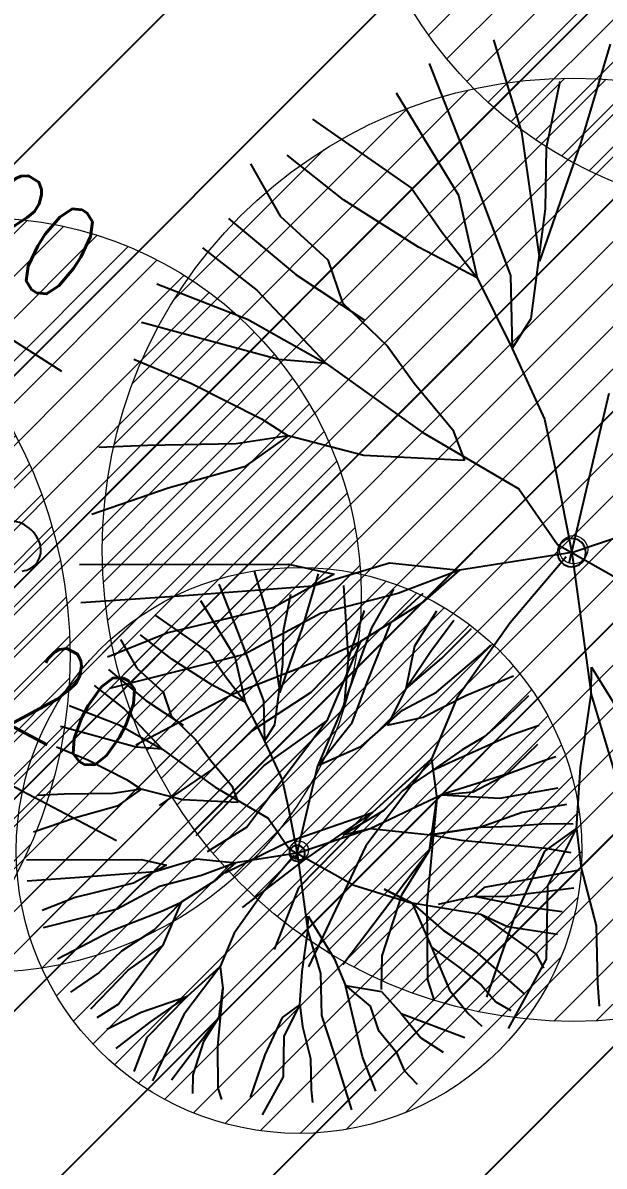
# Model space of a CAD drawing. Extents: x 352140 to 354978, y 6304672 to 6307963.
# Drawn here: x 352278.77 to 352284.93, y 6305981.36 to 6305993.48 of the extents above; entities that cross this region are included whole.
import ezdxf

# ---------------------------------------------------------------- set-up
doc = ezdxf.new("R2010")
doc.units = 0
for name, pattern in [('CENTER', [50.800000000000004, 31.75, -6.35, 6.35, -6.35]), ('CONTINUOS', [0]), ('DASHDOT', [1, 0.5, -0.25, 0, -0.25]), ('DASHDOTX2', [2, 1, -0.5, 0, -0.5]), ('DASHED', [19.049999999999997, 12.7, -6.35])]:
    doc.linetypes.add(name, pattern=pattern)
doc.layers.get('0').update_dxf_attribs({"linetype": 'CONTINUOUS'})
for name, color, linetype in [('00-S2_ALL AREA APORTANTES', 150, 'CONTINUOUS'), ('02_Geo ext_Acotamiento', 7, 'CONTINUOUS'), ('02_Geo ext_Eje', 4, 'CONTINUOUS'), ('03_Pav ext_HCV', 34, 'CONTINUOUS'), ('03_Pav ext_Vereda HC', 42, 'CONTINUOUS'), ('03_Pav proy_Solera Tipo A', 1, 'CONTINUOUS'), ('03_S2_Pav ext_Borde vereda', 7, 'CONTINUOUS'), ('Paisajismo', 253, 'CONTINUOUS')]:
    doc.layers.add(name, color=color, linetype=linetype)
doc.layers.add('0_ASD_LINEA OFICIAL', color=253, linetype='DASHDOT', lineweight=20)
doc.layers.add('EJE PROYECTADO', color=7, linetype='DASHDOTX2', lineweight=15)
doc.layers.add('0_ASD_TOPOGRAFIA_ELEMENTOS', color=7, linetype='CONTINUOS', lineweight=5, true_color=0xbdbdbd)
doc.styles.add('ROMANS', font='romans.shx', dxfattribs={"width": 0.75})
doc.dimstyles.new('Principal', dxfattribs={"dimscale": 0, "dimtxt": 2, "dimasz": 2, "dimexe": 1, "dimexo": 1, "dimtad": 1, "dimrnd": 0.05, "dimzin": 1, "dimtxsty": 'ROMANS', "dimcen": 2.5, "dimclrt": 2, "dimaunit": 2, "dimadec": 0, "dimazin": 0, "dimtfac": 1, "dimtmove": 0, "dimatfit": 3, "dimfxl": 1, "dimfxlon": 1, "dimarcsym": 0})
pattern_1 = [(45, (345972.55058208, 6304242.608657688), (-0.2245064030267289, 0.2245064030267289), [])]
pattern_2 = [(0, (0, 0), (0.15875, 0.3175), [0, -0.3175])]

# ---------------------------------------------------------------- blocks, each defined once
blk = doc.blocks.new('*U962')
at = {"layer": 'EJE PROYECTADO', "color": 7, "linetype": 'DASHDOT', "lineweight": 15, "ltscale": 4}
blk.add_arc((352321.2271941525, 6305962.990770246), 65.69859444817429, 114.770317781899, 185.4028671285178, dxfattribs=at)
blk = doc.blocks.new('*D1191')
at = {"layer": '02_Geo ext_Acotamiento', "color": 0, "linetype": 'ByBlock', "lineweight": -2, "transparency": 16777216}
blk.add_line((352269.4317550031, 6305991.986632305), (352264.77282864, 6305994.594769013), dxfattribs=at)
at = {"layer": '02_Geo ext_Acotamiento', "color": 0, "linetype": 'ByBlock', "transparency": 16777216}
blk.add_solid([(352264.8542420492, 6305994.740198153), (352264.6914152307, 6305994.449339874), (352263.900253803, 6305995.083249466)], dxfattribs=at)
at = {"layer": '02_Geo ext_Acotamiento', "color": 2, "linetype": 'ByBlock', "transparency": 16777216, "insert": (352267.9819915569, 6305993.838529853), "char_height": 1, "attachment_point": 5, "rotation": 330.75924495696665, "style": 'ROMANS'}
blk.add_mtext('R65,70', dxfattribs=at)
blk = doc.blocks.new('*D1272')
at = {"layer": '02_Geo ext_Acotamiento', "color": 0, "lineweight": -2, "transparency": 16777216}
blk.add_line((352279.7578668413, 6305984.813202166), (352275.0328547815, 6305987.299611822), dxfattribs=at)
at = {"layer": '02_Geo ext_Acotamiento', "color": 0, "transparency": 16777216}
blk.add_solid([(352275.1104684612, 6305987.447103838), (352274.9552411018, 6305987.152119806), (352274.1479026899, 6305987.765293897)], dxfattribs=at)
at = {"layer": '02_Geo ext_Acotamiento', "color": 2, "transparency": 16777216, "insert": (352278.2605542177, 6305986.626870681), "char_height": 1, "attachment_point": 5, "rotation": 332.2456262333117, "style": 'ROMANS'}
blk.add_mtext('R53,20', dxfattribs=at)
blk = doc.blocks.new('A$C27410629')
at = {"true_color": 0x136734, "transparency": 33554559}
h = blk.add_hatch(dxfattribs=at)
h.set_pattern_fill('ANSI31', color=116, scale=0.5)
h.set_pattern_definition([(45, (-8759.562515186517, -519.1035735587502), (-1.122532015133644, 1.122532015133644), [])])
h.paths.add_polyline_path([(137.5068959888558, 1252.464406617455, 0.1176268807227723), (109.8147584422568, 1254.193915082657, 0.06692451075002814), (94.44469839795602, 1249.334472017372, 0.3153492887079504), (64.30173641118381, 1196.270282113329, 0.02268268711599586), (65.7292635223912, 1185.310127003227), (112.3603922077091, 1218.953454515778), (153.4782689701005, 1161.962272479494), (172.1053089193083, 1139.480769404351), (187.9579650288579, 1141.807885415954), (193.565073162812, 1120.465553675225), (224.197974734232, 1050.129297271156), (250.6203797236194, 989.4787086543838), (268.1526288855184, 972.7353945672494, 7.254700715645028e-06), (291.4898137452492, 983.2987389690225), (238.1945199318034, 1105.633967029937), (205.2934048173047, 1181.112163638985), (177.0531538182076, 1197.651557407602)])
at = {"layer": '0_ASD_LINEA OFICIAL', "ltscale": 8}
blk.add_lwpolyline([(105.3969465088849, 1035.562361611197, 0.5, 0.5, 0.02907839639481551), (96.49739032833118, 1087.586790840495, 0.5, 0.5, 0), (93.67239595213323, 1099.099954622301, 0.5, 0.5, -0.02489181545741437), (93.1686848455247, 1101.536063994684, 0.5, 0.5, 0.02800017550214639), (85.58360530758229, 1125.976145468789, 0.5, 0.5, 0), (80.53034666677559, 1140.452970316577, 0.5, 0.5, -0.01403462392197003), (70.93430501161492, 1165.446933883542, 0.5, 0.5, -0.04113116294258884), (65.72926351752159, 1185.310126999917, 0.5, 0.5, -0.02268268711599493), (64.30173641118381, 1196.270282113328, 0.5, 0.5, -0.3153492887079679), (94.44469839795784, 1249.334472017374, 0.5, 0.5, -0.06692451075014695), (109.8147584422877, 1254.193915082663, 0.5, 0.5, -0.1176268807226383), (137.5068959888558, 1252.464406617455, 0.5, 0.5, -0.04427558294686633), (147.2508640152264, 1248.520743937503, 0.5, 0.5, 0), (172.0219517330806, 1234.851772024538, 0.5, 0.5, 0.01750675280627598), (184.8220180485951, 1228.362281347178, 0.5, 0.5, -0.01158997276834812), (202.0240396122099, 1219.429553328131, 0.5, 0.5, 0.08945083964984361), (234.6303973079339, 1209.248334625051, 0.5, 0.5, 0.02074857105791634), (245.5796070346114, 1209.119370963424, 0.5, 0.5, 0.0292650525021234), (260.9574949201233, 1210.479643781589, 0.5, 0.5, 0.01455169345075628), (283.5421609954101, 1214.484549576147, 0.5, 0.5, 0.03211360147220694), (329.8150799274445, 1226.935406510711, 0.5, 0.5, 0.007917335729782708)], format="xyseb", dxfattribs=at)
blk = doc.blocks.new('*D1435')
at = {"layer": '02_Geo ext_Acotamiento', "color": 0, "lineweight": -2, "transparency": 16777216}
blk.add_line((352267.3768480094, 6305981.246093551), (352262.3201757101, 6305982.96016391), dxfattribs=at)
at = {"layer": '02_Geo ext_Acotamiento', "color": 0, "transparency": 16777216}
blk.add_solid([(352262.3736806936, 6305983.118008753), (352262.2666707267, 6305982.802319065), (352261.3731066505, 6305983.28119381)], dxfattribs=at)
at = {"layer": '02_Geo ext_Acotamiento', "color": 2, "transparency": 16777216, "insert": (352265.6134574593, 6305982.802304444), "char_height": 1, "attachment_point": 5, "rotation": 341.27477970408165, "style": 'ROMANS'}
blk.add_mtext('R63,20', dxfattribs=at)
blk = doc.blocks.new('*D1436')
at = {"layer": '02_Geo ext_Acotamiento', "color": 0, "lineweight": -2, "transparency": 16777216}
blk.add_line((352264.2445376855, 6305987.067926185), (352259.3262423608, 6305989.145988515), dxfattribs=at)
at = {"layer": '02_Geo ext_Acotamiento', "color": 0, "transparency": 16777216}
blk.add_solid([(352259.3911094125, 6305989.299513899), (352259.261375309, 6305988.992463131), (352258.4050900592, 6305989.535190823)], dxfattribs=at)
at = {"layer": '02_Geo ext_Acotamiento', "color": 2, "transparency": 16777216, "insert": (352262.5992599365, 6305988.748521231), "char_height": 1, "attachment_point": 5, "rotation": 337.0951261481039, "style": 'ROMANS'}
blk.add_mtext('R68,20', dxfattribs=at)
blk = doc.blocks.new('*D1437')
at = {"layer": '02_Geo ext_Acotamiento', "color": 0, "lineweight": -2, "transparency": 16777216}
blk.add_line((352259.2559744208, 6305993.013330264), (352254.4508575727, 6305995.341167032), dxfattribs=at)
at = {"layer": '02_Geo ext_Acotamiento', "color": 0, "transparency": 16777216}
blk.add_solid([(352254.523521374, 6305995.491159531), (352254.3781937719, 6305995.191174532), (352253.5509025776, 6305995.777149837)], dxfattribs=at)
at = {"layer": '02_Geo ext_Acotamiento', "color": 2, "transparency": 16777216, "insert": (352257.6991516962, 6305994.776180677), "char_height": 1, "attachment_point": 5, "rotation": 334.15215215420636, "style": 'ROMANS'}
blk.add_mtext('R75,20', dxfattribs=at)
blk = doc.blocks.new('*D1438')
at = {"layer": '02_Geo ext_Acotamiento', "color": 0, "lineweight": -2, "transparency": 16777216}
blk.add_line((352279.1796411406, 6305989.787918363), (352274.6770308991, 6305992.657495502), dxfattribs=at)
at = {"layer": '02_Geo ext_Acotamiento', "color": 0, "transparency": 16777216}
blk.add_solid([(352274.7666052138, 6305992.798045209), (352274.5874565849, 6305992.516945796), (352273.8337326604, 6305993.194941388)], dxfattribs=at)
at = {"layer": '02_Geo ext_Acotamiento', "color": 2, "transparency": 16777216, "insert": (352277.8378452444, 6305991.719477926), "char_height": 1, "attachment_point": 5, "rotation": 327.4900620995161, "style": 'ROMANS'}
blk.add_mtext('R56,20', dxfattribs=at)
blk = doc.blocks.new('1.0 - LO RECABARREN LOTEO PARQUE - VEGETACION EXISTENTE ETAPA MUNICIPAL__2024')
at = {"layer": 'Paisajismo'}
for p, q in [((352283.7596081345, 6305993.305963663), (352284.0577865001, 6305992.326613355)), ((352284.6890630342, 6305992.217322047), (352285.0010255026, 6305993.258181498)), ((352283.0777467851, 6305993.054716107), (352283.4480632406, 6305992.110322526)), ((352284.3223059025, 6305992.158464684), (352284.4650642968, 6305992.866899244)), ((352282.7258589799, 6305992.74124937), (352283.3874580051, 6305991.65766557)), ((352281.8374555946, 6305992.46397294), (352282.8910605861, 6305991.732947233)), ((352284.0577865001, 6305992.326613355), (352284.2512122435, 6305990.959752884)), ((352284.2512122435, 6305990.959752884), (352284.6890630342, 6305992.217322047)), ((352284.3101040358, 6305991.512211068), (352284.3223059025, 6305992.158464684)), ((352282.1685528412, 6305991.607650463), (352281.5685193934, 6305992.081496806)), ((352283.4480632406, 6305992.110322526), (352283.9410050533, 6305990.808047329)), ((352281.1816222997, 6305991.991494704), (352281.4945916616, 6305991.436073209)), ((352282.8910605861, 6305991.732947233), (352283.2058602612, 6305991.274465534)), ((352283.3874580051, 6305991.65766557), (352283.5847217805, 6305990.782451301)), ((352282.9629314026, 6305991.105792097), (352282.1685528412, 6305991.607650463)), ((352281.4945916616, 6305991.436073209), (352282.0033959165, 6305990.973928523)), ((352284.1588042991, 6305990.351397088), (352284.3101040358, 6305991.512211068)), ((352280.9468909519, 6305991.411629519), (352281.6663803685, 6305990.813812909)), ((352283.2058602612, 6305991.274465534), (352283.5847217805, 6305990.782451301)), ((352280.6730627836, 6305991.100340826), (352281.2492050393, 6305990.651288626)), ((352283.5847217805, 6305990.782451301), (352282.9629314026, 6305991.105792097)), ((352282.0033959165, 6305990.973928523), (352282.156526969, 6305990.518499278)), ((352281.6663803685, 6305990.813812909), (352282.3881664339, 6305990.337667762)), ((352283.9410050533, 6305990.808047329), (352283.9586987604, 6305990.031931917)), ((352280.1871919452, 6305990.717302471), (352281.1505075368, 6305990.343547847)), ((352283.5847217805, 6305990.782451301), (352283.9586987604, 6305990.031931917)), ((352281.2492050393, 6305990.651288626), (352281.9826527582, 6305989.875298184)), ((352282.156526969, 6305990.518499278), (352282.6329952156, 6305990.056962428)), ((352281.1505075368, 6305990.343547847), (352281.9826527582, 6305989.875298184)), ((352283.9586987604, 6305990.031931917), (352284.1588042991, 6305990.351397088)), ((352281.4789272516, 6305989.916660939), (352280.0247870371, 6305990.309261387)), ((352282.6329952156, 6305990.056962428), (352282.9166828464, 6305989.663716822)), ((352283.9586987604, 6305990.031931917), (352284.3003435553, 6305989.282025692)), ((352279.9443838207, 6305989.921291484), (352280.5485523607, 6305989.666454117)), ((352281.9826527582, 6305989.875298184), (352281.4789272516, 6305989.916660939)), ((352281.9826527582, 6305989.875298184), (352283.0039255139, 6305989.14488294)), ((352280.5485523607, 6305989.666454117), (352281.2965268964, 6305989.287186731)), ((352282.9166828464, 6305989.663716822), (352283.3278765508, 6305989.17108943)), ((352284.562674185, 6305987.757835654), (352284.9848485616, 6305989.560019269)), ((352281.2965268964, 6305989.287186731), (352281.5800013481, 6305989.107119277)), ((352284.3003435553, 6305989.282025692), (352284.4193083882, 6305988.73026988)), ((352283.0039255139, 6305989.14488294), (352284.0276349316, 6305988.543719029)), ((352283.3278765508, 6305989.17108943), (352283.4511120294, 6305988.84552198)), ((352280.0901887973, 6305989.005950979), (352279.5722331805, 6305988.983407475)), ((352281.0284895821, 6305989.020560674), (352280.0901887973, 6305989.005950979)), ((352281.5800013481, 6305989.107119277), (352281.0284895821, 6305989.020560674)), ((352281.5800013481, 6305989.107119277), (352281.1164250528, 6305988.779383953)), ((352282.3846950497, 6305988.897979906), (352281.5800013481, 6305989.107119277)), ((352283.4511120294, 6305988.84552198), (352282.3846950497, 6305988.897979906)), ((352281.1164250528, 6305988.779383953), (352280.3082628646, 6305988.551213147)), ((352284.4193083882, 6305988.73026988), (352284.5886703766, 6305987.868808543)), ((352280.3082628646, 6305988.551213147), (352279.4991817566, 6305988.27437313)), ((352284.0276349316, 6305988.543719029), (352284.4369983738, 6305987.954154539)), ((352284.5886703766, 6305987.868808543), (352285.9969699554, 6305988.344915834)), ((352284.4369983738, 6305987.954154539), (352285.6852180666, 6305987.25178001)), ((352284.5886703766, 6305987.868808543), (352283.396812722, 6305987.682876542)), ((352284.5315621409, 6305987.823071748), (352283.9361226212, 6305987.123181528)), ((352284.5886703766, 6305987.868808543), (352284.7951129624, 6305986.363507341)), ((352279.3673211319, 6305987.741316457), (352281.5841384286, 6305987.748147005)), ((352281.2206059575, 6305987.671363867), (352281.3845401039, 6305987.132931253)), ((352281.5841384286, 6305987.748147005), (352282.069311085, 6305987.641614724)), ((352281.8411155076, 6305987.518303538), (352282.6543505516, 6305987.761543585)), ((352282.6543505516, 6305987.761543585), (352283.396812722, 6305987.682876542)), ((352283.396812722, 6305987.682876542), (352282.745250022, 6305987.436583971)), ((352283.396812722, 6305987.682876542), (352283.0020925329, 6305987.334762891)), ((352283.396812722, 6305987.682876542), (352283.396812722, 6305987.682876542)), ((352282.069311085, 6305987.641614724), (352281.4293055231, 6305987.288553237)), ((352281.7316067984, 6305987.072844476), (352281.9031192449, 6305987.645093925)), ((352279.3794460736, 6305987.338513141), (352280.4806393433, 6305987.414693248)), ((352280.4806393433, 6305987.414693248), (352281.8411155076, 6305987.518303538)), ((352280.8457284641, 6305987.5332316), (352281.0493230874, 6305987.014017688)), ((352281.5299690398, 6305987.04048555), (352281.6084555372, 6305987.42997261)), ((352282.745250022, 6305987.436583971), (352281.9326250993, 6305987.225658087)), ((352282.1685974748, 6305987.519630563), (352282.2178992422, 6305986.743155056)), ((352282.4681754821, 6305987.072320836), (352282.7035948755, 6305987.482762398)), ((352282.6696999403, 6305987.125593598), (352283.0134980709, 6305987.438987007)), ((352280.6522656459, 6305987.360892128), (352281.0160032068, 6305986.765153451)), ((352283.0020925329, 6305987.334762891), (352282.3474793789, 6305986.92690759)), ((352280.1638343329, 6305987.208449564), (352280.7430910961, 6305986.806542219)), ((352281.4293055231, 6305987.288553237), (352280.3036678662, 6305987.017690551)), ((352281.9326250993, 6305987.225658087), (352281.1157295308, 6305986.788543842)), ((352282.3876187917, 6305987.255318968), (352282.2178992422, 6305986.743155056)), ((352283.1544781324, 6305987.246730742), (352282.9198168913, 6305986.876425492)), ((352281.3845401039, 6305987.132931253), (352281.4908827759, 6305986.381451164)), ((352281.4908827759, 6305986.381451164), (352281.7316067984, 6305987.072844476)), ((352282.1732892575, 6305986.264170379), (352282.4681754821, 6305987.072320836)), ((352282.4268626336, 6305986.508181511), (352282.6696999403, 6305987.125593598)), ((352283.3401357708, 6305987.149541633), (352283.092844693, 6305986.819624729)), ((352283.2120697052, 6305986.7504566), (352283.5260463432, 6305987.065730713)), ((352283.9361226212, 6305987.123181528), (352283.3711887966, 6305986.325743678)), ((352280.3036678662, 6305987.017690551), (352279.665499506, 6305986.761966599)), ((352279.803266687, 6305986.948687873), (352279.9753327089, 6305986.643325181)), ((352280.3458668033, 6305986.737655869), (352280.015977105, 6305986.998169725)), ((352281.0493230874, 6305987.014017688), (352281.320335356, 6305986.298045648)), ((352281.5232606302, 6305986.685184672), (352281.5299690398, 6305987.04048555)), ((352282.3474793789, 6305986.92690759), (352281.8197622789, 6305986.387361731)), ((352282.3474793789, 6305986.92690759), (352281.9912046878, 6305986.085137036)), ((352282.0040694203, 6305986.766498345), (352282.3474793789, 6305986.92690759)), ((352282.9198168913, 6305986.876425492), (352282.8309026396, 6305986.423067645)), ((352283.092844693, 6305986.819624729), (352282.8309026396, 6305986.423067645)), ((352283.6236125917, 6305986.787698207), (352283.7322880769, 6305986.89227502)), ((352281.1157295308, 6305986.788543842), (352279.6857044571, 6305986.427654719)), ((352280.7826046299, 6305986.461741409), (352280.3458668033, 6305986.737655869)), ((352280.7430910961, 6305986.806542219), (352280.9161633976, 6305986.554475621)), ((352280.9978870944, 6305986.371664504), (352282.0040694203, 6305986.766498345)), ((352281.0160032068, 6305986.765153451), (352281.1244559733, 6305986.283973323)), ((352282.2178992422, 6305986.743155056), (352282.1732892575, 6305986.264170379)), ((352282.2178992422, 6305986.743155056), (352282.1732892575, 6305986.264170379)), ((352282.8309026396, 6305986.423067645), (352283.2120697052, 6305986.7504566)), ((352283.1537006628, 6305986.387829429), (352283.6236125917, 6305986.787698207)), ((352279.674214792, 6305986.629886394), (352280.0697796516, 6305986.30121548)), ((352279.9753327089, 6305986.643325181), (352280.2550659183, 6305986.389244726)), ((352281.4400782266, 6305986.04698596), (352281.5232606302, 6305986.685184672)), ((352284.7951129624, 6305986.363507341), (352284.8006037999, 6305986.654321333)), ((352284.8006037999, 6305986.654321333), (352285.302700747, 6305985.836736954)), ((352279.5236680313, 6305986.458744379), (352279.8404226983, 6305986.211861984)), ((352281.1244559733, 6305986.283973323), (352280.7826046299, 6305986.461741409)), ((352280.9161633976, 6305986.554475621), (352281.1244559733, 6305986.283973323)), ((352282.2584847437, 6305986.067076589), (352282.4268626336, 6305986.508181511)), ((352283.472495562, 6305986.35741994), (352283.9718772316, 6305986.562126006)), ((352279.9645974038, 6305985.831285041), (352280.9978870944, 6305986.371664504)), ((352280.2550659183, 6305986.389244726), (352280.3392551529, 6305986.138856323)), ((352281.8197622789, 6305986.387361731), (352281.1974813608, 6305985.978895967)), ((352282.8309026396, 6305986.423067645), (352282.6361513505, 6305986.038625151)), ((352282.7944726304, 6305986.199126767), (352283.1537006628, 6305986.387829429)), ((352283.0127712471, 6305986.125198186), (352283.472495562, 6305986.35741994)), ((352283.3711887966, 6305986.325743678), (352283.1003141567, 6305985.684374043)), ((352284.1310912672, 6305986.351604681), (352283.8956331859, 6305986.125022224)), ((352284.6834702829, 6305985.58983392), (352284.7951129624, 6305986.363507341)), ((352284.7951129624, 6305986.363507341), (352285.0385371363, 6305985.550806942)), ((352279.2565432821, 6305986.24815544), (352279.786160241, 6305986.042670561)), ((352279.8404226983, 6305986.211861984), (352280.2436616303, 6305985.785233679)), ((352280.0697796516, 6305986.30121548), (352280.4666071755, 6305986.039437776)), ((352281.1244559733, 6305986.283973323), (352281.3300630998, 6305985.871348637)), ((352281.320335356, 6305986.298045648), (352281.3300630998, 6305985.871348637)), ((352282.1732892575, 6305986.264170379), (352281.894225397, 6305985.611897898)), ((352280.3392551529, 6305986.138856323), (352280.6012104934, 6305985.885110049)), ((352281.9912046878, 6305986.085137036), (352281.1416926395, 6305984.957055246)), ((352281.3245518294, 6305985.610863847), (352281.9912046878, 6305986.085137036)), ((352282.3604497453, 6305985.81635108), (352282.7944726304, 6305986.199126767)), ((352282.6361513505, 6305986.038625151), (352283.0127712471, 6305986.125198186)), ((352283.8956331859, 6305986.125022224), (352283.6605084945, 6305985.916205666)), ((352279.9667206431, 6305985.807974323), (352279.167255416, 6305986.023820362)), ((352279.786160241, 6305986.042670561), (352280.2436616303, 6305985.785233679)), ((352281.1974813608, 6305985.978895967), (352280.7692050225, 6305985.566767217)), ((352281.3300630998, 6305985.871348637), (352281.4400782266, 6305986.04698596)), ((352281.894225397, 6305985.611897898), (352282.2584847437, 6305986.067076589)), ((352284.2431650472, 6305986.035049915), (352283.9466176662, 6305985.933581577)), ((352280.6012104934, 6305985.885110049), (352280.7571778437, 6305985.668909311)), ((352281.3300630998, 6305985.871348637), (352281.5178944594, 6305985.459061056)), ((352283.9466176662, 6305985.933581577), (352283.2848168688, 6305985.638258166)), ((352283.6605084945, 6305985.916205666), (352283.4267254626, 6305985.778448097)), ((352279.1230508923, 6305985.810520129), (352279.4552140044, 6305985.670414236)), ((352280.2436616303, 6305985.785233679), (352279.9667206431, 6305985.807974323)), ((352280.2436616303, 6305985.785233679), (352280.8051425985, 6305985.383661957)), ((352281.894225397, 6305985.611897898), (352282.3604497453, 6305985.81635108)), ((352283.4267254626, 6305985.778448097), (352283.1023822684, 6305985.553543875)), ((352284.2259883923, 6305985.83462283), (352283.9020046929, 6305985.520675554)), ((352279.4552140044, 6305985.670414236), (352279.8664395699, 6305985.461898521)), ((352280.6041436805, 6305984.869832896), (352281.3245518294, 6305985.610863847)), ((352280.7571778437, 6305985.668909311), (352280.9832461863, 6305985.398069907)), ((352281.6621200399, 6305984.621083451), (352281.894225397, 6305985.611897898)), ((352283.1003141567, 6305985.684374043), (352282.403603562, 6305984.76012692)), ((352282.4749827846, 6305985.114345549), (352283.1003141567, 6305985.684374043)), ((352283.1003141567, 6305985.684374043), (352283.1570511798, 6305985.263090489)), ((352283.2848168688, 6305985.638258166), (352283.1023822684, 6305985.553543875)), ((352283.9020046929, 6305985.520675554), (352284.2602264457, 6305985.656082121)), ((352284.2602264457, 6305985.656082121), (352284.4212230642, 6305985.70635745)), ((352280.7692050225, 6305985.566767217), (352280.2122024191, 6305985.189394621)), ((352283.1023822684, 6305985.553543875), (352282.7961503051, 6305985.346069888)), ((352283.9020046929, 6305985.520675554), (352283.204347298, 6305985.302819849)), ((352283.5427787065, 6305985.331972852), (352283.9020046929, 6305985.520675554)), ((352284.6389325096, 6305984.944193533), (352284.6834702829, 6305985.58983392)), ((352280.0222897173, 6305985.362900043), (352279.7190765369, 6305985.315311377)), ((352280.0222897173, 6305985.362900043), (352279.767422185, 6305985.182715909)), ((352279.8664395699, 6305985.461898521), (352280.0222897173, 6305985.362900043)), ((352280.4646986587, 6305985.247918246), (352280.0222897173, 6305985.362900043)), ((352280.8051425985, 6305985.383661957), (352281.3679632082, 6305985.053150747)), ((352280.9832461863, 6305985.398069907), (352281.0509992674, 6305985.219077638)), ((352281.5178944594, 6305985.459061056), (352281.5832996014, 6305985.155713703)), ((352283.8268868655, 6305985.266670721), (352284.4449886846, 6305985.375451273)), ((352279.2032123564, 6305985.307279178), (352278.9184478607, 6305985.294885086)), ((352279.7190765369, 6305985.315311377), (352279.2032123564, 6305985.307279178)), ((352281.0509992674, 6305985.219077638), (352280.4646986587, 6305985.247918246)), ((352282.7961503051, 6305985.346069888), (352282.5965792496, 6305985.136582045)), ((352282.8095676756, 6305985.114788434), (352283.204347298, 6305985.302819849)), ((352283.1570511798, 6305985.263090489), (352283.0506825686, 6305984.142035768)), ((352283.0820113819, 6305984.714994967), (352283.1570511798, 6305985.263090489)), ((352283.1570511798, 6305985.263090489), (352283.0820113819, 6305984.714994967)), ((352283.204347298, 6305985.302819849), (352283.5427787065, 6305985.331972852)), ((352283.204347298, 6305985.302819849), (352283.8268868655, 6305985.266670721)), ((352279.767422185, 6305985.182715909), (352279.3231063199, 6305985.057270905)), ((352281.5772457101, 6305984.802773717), (352282.4749827846, 6305985.114345549)), ((352281.5832996014, 6305985.155713703), (352281.6764123695, 6305984.682094738)), ((352282.4749827846, 6305985.114345549), (352281.6898092318, 6305984.313788201)), ((352281.7538711751, 6305984.610774145), (352282.4749827846, 6305985.114345549)), ((352282.5965792496, 6305985.136582045), (352282.1649043037, 6305984.878161443)), ((352282.450675079, 6305984.94385163), (352282.8095676756, 6305985.114788434)), ((352284.0650846246, 6305985.114955521), (352283.6246179559, 6305984.957229404)), ((352284.5354179549, 6305985.19975916), (352284.0650846246, 6305985.114955521)), ((352279.3231063199, 6305985.057270905), (352278.8782852461, 6305984.905068274)), ((352281.3679632082, 6305985.053150747), (352281.5930252992, 6305984.72901673)), ((352283.9627139285, 6305984.968616548), (352284.3189231781, 6305984.99743389)), ((352284.3189231781, 6305984.99743389), (352284.6033522658, 6305984.992063605)), ((352281.1416926395, 6305984.957055246), (352280.7226794877, 6305984.69719344)), ((352281.6764123695, 6305984.682094738), (352282.450675079, 6305984.94385163)), ((352282.1649043037, 6305984.878161443), (352282.450675079, 6305984.94385163)), ((352282.450675079, 6305984.94385163), (352283.0896362929, 6305984.878472356)), ((352283.0896362929, 6305984.878472356), (352283.6246179559, 6305984.957229404)), ((352283.6246179559, 6305984.957229404), (352283.0896362929, 6305984.878472356)), ((352283.0896362929, 6305984.878472356), (352283.4166714606, 6305984.819379339)), ((352283.6246179559, 6305984.957229404), (352283.9627139285, 6305984.968616548)), ((352284.3035863024, 6305984.70261177), (352284.6389325096, 6305984.944193533)), ((352284.3363357041, 6305984.335745827), (352284.6389325096, 6305984.944193533)), ((352284.6389325096, 6305984.944193533), (352284.6899786218, 6305984.524915386)), ((352280.9133489561, 6305984.474506374), (352281.5772457101, 6305984.802773717)), ((352282.403603562, 6305984.76012692), (352281.7971861397, 6305983.478611343)), ((352283.4166714606, 6305984.819379339), (352284.3123757914, 6305984.735550314)), ((352281.6764123695, 6305984.682094738), (352281.0211462947, 6305984.579872017)), ((352281.6450150887, 6305984.656949311), (352281.3176510655, 6305984.272159806)), ((352281.5930252992, 6305984.72901673), (352282.2792784062, 6305984.342861388)), ((352281.6764123695, 6305984.682094738), (352281.7899115129, 6305983.85450194)), ((352282.1616576999, 6305983.50156023), (352283.0820113819, 6305984.714994967)), ((352283.0820113819, 6305984.714994967), (352282.78185496, 6305984.235798524)), ((352283.9732454802, 6305983.978558592), (352284.3035863024, 6305984.70261177)), ((352284.3123757914, 6305984.735550314), (352284.5793692876, 6305984.690358852)), ((352278.8057901845, 6305984.612001436), (352280.0245642243, 6305984.615756772)), ((352280.2913051231, 6305984.557186867), (352279.9394393355, 6305984.363078776)), ((352280.0245642243, 6305984.615756772), (352280.2913051231, 6305984.557186867)), ((352280.1658465001, 6305984.489392163), (352280.6129513478, 6305984.623122018)), ((352280.6129513478, 6305984.623122018), (352281.0211462947, 6305984.579872017)), ((352281.0211462947, 6305984.579872017), (352280.6629265599, 6305984.444463929)), ((352281.0211462947, 6305984.579872017), (352280.8041348521, 6305984.388484173)), ((352281.0211462947, 6305984.579872017), (352281.0211462947, 6305984.579872017)), ((352281.0974277589, 6305984.105981744), (352281.7538711751, 6305984.610774145)), ((352284.6899786218, 6305984.524915386), (352284.8489461693, 6305983.913338891)), ((352278.8124563019, 6305984.390546007), (352279.4178764111, 6305984.432428727)), ((352279.4178764111, 6305984.432428727), (352280.1658465001, 6305984.489392163)), ((352280.6629265599, 6305984.444463929), (352280.2161571481, 6305984.328499933)), ((352280.8041348521, 6305984.388484173), (352280.444238022, 6305984.164251237)), ((352284.6695456192, 6305984.501288302), (352283.6616892135, 6305984.319566169)), ((352279.9394393355, 6305984.363078776), (352279.3205800563, 6305984.214162394)), ((352280.2161571481, 6305984.328499933), (352279.7670397971, 6305984.088180852)), ((352281.3176510655, 6305984.272159806), (352281.0070586317, 6305983.833740026)), ((352281.6898092318, 6305984.313788201), (352281.4338987197, 6305983.661358877)), ((352282.2792784062, 6305984.342861388), (352282.8981158859, 6305984.153462652)), ((352282.5985923322, 6305984.301289543), (352282.8981158859, 6305984.153462652)), ((352282.8981158859, 6305984.153462652), (352282.5985923322, 6305984.301289543)), ((352283.6616892135, 6305984.319566169), (352283.552820278, 6305984.227937748)), ((352283.8741217726, 6305984.221871277), (352284.6124590075, 6305984.314998214)), ((352284.3216934538, 6305983.560240949), (352284.3363357041, 6305984.335745827)), ((352279.3205800563, 6305984.214162394), (352278.9697243356, 6305984.07356907)), ((352280.444238022, 6305984.164251237), (352280.1541068042, 6305983.867616739)), ((352280.444238022, 6305984.164251237), (352280.2483633573, 6305983.701457979)), ((352280.2554362009, 6305984.076060558), (352280.444238022, 6305984.164251237)), ((352282.78185496, 6305984.235798524), (352282.5756485133, 6305983.593207894)), ((352283.6249539151, 6305984.03311057), (352282.8981158859, 6305984.153462652)), ((352282.8981158859, 6305984.153462652), (352283.1027167889, 6305983.687544836)), ((352282.8981158859, 6305984.153462652), (352283.2305097286, 6305983.862845015)), ((352283.0506825686, 6305984.142035768), (352283.0598705847, 6305983.338542805)), ((352283.1762000401, 6305984.141364718), (352283.552820278, 6305984.227937748)), ((352283.552820278, 6305984.227937748), (352284.1398526, 6305984.109786359)), ((352283.552820278, 6305984.227937748), (352283.8741217726, 6305984.221871277)), ((352279.7670397971, 6305984.088180852), (352278.9808327251, 6305983.88976924)), ((352279.7022517324, 6305983.85898663), (352280.2554362009, 6305984.076060558)), ((352283.6249539151, 6305984.03311057), (352284.2108318062, 6305983.613259446)), ((352283.9070350637, 6305983.903385201), (352283.6249539151, 6305984.03311057)), ((352284.1398526, 6305984.109786359), (352284.4871715599, 6305984.063078525)), ((352281.7899115129, 6305983.85450194), (352281.7929302958, 6305984.014387261)), ((352281.7929302958, 6305984.014387261), (352282.0689759246, 6305983.564891212)), ((352283.6897687603, 6305983.156248804), (352283.9732454802, 6305983.978558592)), ((352284.4389999898, 6305983.822256889), (352283.9070350637, 6305983.903385201)), ((352284.8489461693, 6305983.913338891), (352284.8618104429, 6305983.304520511)), ((352279.1341640275, 6305983.561893829), (352279.7022517324, 6305983.85898663)), ((352280.1541068042, 6305983.867616739), (352279.811985769, 6305983.643048178)), ((352281.0070586317, 6305983.833740026), (352280.8581356782, 6305983.481124291)), ((352281.7285319848, 6305983.429147501), (352281.7899115129, 6305983.85450194)), ((352281.7899115129, 6305983.85450194), (352281.9237425977, 6305983.407691034)), ((352283.2305097286, 6305983.862845015), (352283.5642432127, 6305983.643287887)), ((352280.2483633573, 6305983.701457979), (352279.7813139381, 6305983.081254951)), ((352279.8818472721, 6305983.440709449), (352280.2483633573, 6305983.701457979)), ((352283.1027167889, 6305983.687544836), (352283.292898784, 6305983.229087832)), ((352283.1027167889, 6305983.687544836), (352283.4008986551, 6305983.468657473)), ((352279.811985769, 6305983.643048178), (352279.5765256417, 6305983.416465761)), ((352282.0689759246, 6305983.564891212), (352282.1880459054, 6305983.278301327)), ((352282.5756485133, 6305983.593207894), (352282.5689375349, 6305983.237770966)), ((352283.5642432127, 6305983.643287887), (352284.0891642933, 6305983.189092838)), ((352283.9196484436, 6305982.824376276), (352284.3216934538, 6305983.560240949)), ((352284.2108318062, 6305983.613259446), (352284.2883783058, 6305983.46457749)), ((352279.5765256417, 6305983.416465761), (352279.2702936784, 6305983.208991774)), ((352279.4857773067, 6305983.033301366), (352279.8818472721, 6305983.440709449)), ((352280.8581356782, 6305983.481124291), (352280.4750942849, 6305982.972986611)), ((352280.5143375475, 6305983.167730882), (352280.8581356782, 6305983.481124291)), ((352280.8581356782, 6305983.481124291), (352280.8893288717, 6305983.249508695)), ((352281.7040457621, 6305983.074183768), (352281.7285319848, 6305983.429147501)), ((352283.4008986551, 6305983.468657473), (352283.6286420751, 6305983.286644438)), ((352281.9237425977, 6305983.407691034), (352281.9331328877, 6305982.963229683)), ((352283.0598705847, 6305983.338542805), (352283.1287874355, 6305983.118154541)), ((352284.8618104429, 6305983.304520511), (352284.8815659217, 6305983.060717404)), ((352280.8893288717, 6305983.249508695), (352280.83084895, 6305982.633169048)), ((352280.8480730777, 6305982.948173716), (352280.8893288717, 6305983.249508695)), ((352280.8893288717, 6305983.249508695), (352280.8480730777, 6305982.948173716)), ((352282.3689036679, 6305982.523828394), (352282.1880459054, 6305983.278301327)), ((352282.1880459054, 6305983.278301327), (352282.1880459054, 6305983.278301327)), ((352282.1880459054, 6305983.278301327), (352282.569464795, 6305983.215980264)), ((352282.1880459054, 6305983.278301327), (352282.4506741636, 6305983.060086732)), ((352282.569464795, 6305983.215980264), (352282.7793716749, 6305982.984498466)), ((352283.292898784, 6305983.229087832), (352283.4891657745, 6305982.984480356)), ((352283.6286420751, 6305983.286644438), (352283.7852802412, 6305983.105972454)), ((352279.7813139381, 6305983.081254951), (352279.5509465766, 6305982.938386695)), ((352280.0207747075, 6305982.996433201), (352280.5143375475, 6305983.167730882)), ((352280.5143375475, 6305983.167730882), (352280.0826605012, 6305982.727596047)), ((352280.1178808298, 6305982.890874617), (352280.5143375475, 6305983.167730882)), ((352281.5196772748, 6305982.941365614), (352281.7040457621, 6305983.074183768)), ((352281.5376824216, 6305982.739668032), (352281.7040457621, 6305983.074183768)), ((352281.7040457621, 6305983.074183768), (352281.7321101752, 6305982.843670716)), ((352282.4506741636, 6305983.060086732), (352282.5348633702, 6305982.809696847)), ((352283.7852802412, 6305983.105972454), (352283.9435955306, 6305983.014126801)), ((352279.6557738885, 6305982.815956571), (352280.0207747075, 6305982.996433201)), ((352280.4750942849, 6305982.972986611), (352280.1416947699, 6305982.268427907)), ((352280.3420759544, 6305982.281044873), (352280.8480730777, 6305982.948173716)), ((352280.8480730777, 6305982.948173716), (352280.6830514246, 6305982.684718452)), ((352281.3380606757, 6305982.543291665), (352281.5196772748, 6305982.941365614)), ((352281.9331328877, 6305982.963229683), (352282.0676327703, 6305982.551949051)), ((352282.7793716749, 6305982.984498466), (352283.4548649554, 6305982.729924773)), ((352282.7793716749, 6305982.984498466), (352282.98877336, 6305982.726259783)), ((352283.4891657745, 6305982.984480356), (352283.6339027018, 6305982.847913242)), ((352279.756977748, 6305982.613347067), (352280.1178808298, 6305982.890874617)), ((352281.7321101752, 6305982.843670716), (352281.8195082303, 6305982.507434817)), ((352282.5348633702, 6305982.809696847), (352282.7260469026, 6305982.575060485)), ((352280.0826605012, 6305982.727596047), (352279.9419646085, 6305982.368899855)), ((352281.5296323244, 6305982.313306683), (352281.5376824216, 6305982.739668032)), ((352282.98877336, 6305982.726259783), (352283.226971119, 6305982.574544583)), ((352280.6830514246, 6305982.684718452), (352280.5696821071, 6305982.331431432)), ((352280.83084895, 6305982.633169048), (352280.8359003881, 6305982.191420254)), ((352282.7260469026, 6305982.575060485), (352282.8112423889, 6305982.377966695)), ((352281.1822092811, 6305982.091197654), (352281.3380606757, 6305982.543291665)), ((352281.8195082303, 6305982.507434817), (352281.8265808215, 6305982.17271529)), ((352282.0676327703, 6305982.551949051), (352282.2521099111, 6305981.96201029)), ((352282.5093467109, 6305982.159824038), (352282.3689036679, 6305982.523828394)), ((352280.5696821071, 6305982.331431432), (352280.5659925084, 6305982.136017358)), ((352282.8112423889, 6305982.377966695), (352282.9507735577, 6305982.233160608)), ((352281.3085938013, 6305981.908738945), (352281.5296323244, 6305982.313306683)), ((352280.8359003881, 6305982.191420254), (352280.8737898744, 6305982.070253979)), ((352281.8265808215, 6305982.17271529), (352281.8374420976, 6305982.038675874))]:
    blk.add_line(p, q, dxfattribs=at)
blk.add_lwpolyline([(352278.7602174322, 6305987.673836096, 0.4744669162122206), (352278.9481459901, 6305987.957326915, 0.3503970268230338), (352278.5796451363, 6305988.2073327, -0.7342361487065922)], format="xyb", dxfattribs=at)
for points in [[(352284.4386703768, 6305987.868808542, 1), (352284.7386703768, 6305987.868808542, 1)], [(352281.5939445423, 6305984.682094737, 1), (352281.7588801969, 6305984.682094737, 1)]]:
    blk.add_lwpolyline(points, format="xyb", close=True, dxfattribs=at)

msp = doc.modelspace()

# ---------------------------------------------------------------- hatches: boundary and pattern name
at = {"layer": '00-S2_ALL AREA APORTANTES', "linetype": 'DASHED', "lineweight": 40, "ltscale": 0.25}
h = msp.add_hatch(dxfattribs=at)
h.set_pattern_fill('ANSI31', color=82, scale=0.5, angle=82.24516604670926)
h.set_pattern_definition([(127.2451660467093, (0, 0), (-1.263734244477452, -0.9607975902004564), [])])
h.paths.add_polyline_path([(352298.9308368328, 6306011.291528256, -0.005954419946632832), (352300.2329957008, 6306011.872705468), (352295.2747028061, 6306023.347256945, 0.005954419945873325), (352293.7006820881, 6306022.644742838, 0.1378881760450447), (352266.6493164952, 6305999.563445604), (352277.0322715928, 6305992.605703273, -0.1378694005495045)])
at = {"layer": '03_Pav ext_HCV'}
h = msp.add_hatch(dxfattribs=at)
h.set_pattern_fill('SWAMP', color=256, scale=0.025, angle=-5.87842838446813e-10, style=0)
h.set_pattern_definition([(359.9999999994121, (0, 0), (0.3175000000056422, 0.5499261309017425), [0.079375, -0.555625]), (90, (0.0396875, -4.071855352894005e-13), (-0.3174999999943578, 0.5499261309082575), [0.0396875, -1.06016476181]), (90, (0.049609375, -5.089819191117507e-13), (-0.3174999999943578, 0.5499261309082575), [0.03175, -1.06810226181]), (90, (0.029765625, -3.053891514670504e-13), (-0.3174999999943578, 0.5499261309082575), [0.03175, -1.06810226181]), (59.99999999941215, (0.05953125000000001, -6.107783029341008e-13), (-0.3174999995629745, 0.5499261311573168), [0.0254, -0.6096]), (119.9999999994121, (0.01984375, -2.035927676447003e-13), (-0.6349999995686166, 2.555744082988348e-10), [0.0254, -0.6095999999999999])])
h.paths.add_polyline_path([(352360.868372727, 6306028.31840835, 0.2867501767208371), (352276.1412867496, 6306023.175510557, 0.01869958964940587), (352271.7705830562, 6306019.63894139, 0.1387730875209856), (352249.4208122046, 6305985.325619695, 0.08211699766830355), (352247.1096555825, 6305968.544474194), (352254.11489188, 6305968.473110226, -0.0849190631894005), (352256.1782145034, 6305983.480684427, -0.1378571209184878), (352276.3741181307, 6306014.365663016, -0.08216666129112944), (352277.762515263, 6306015.224032857), (352283.6096528716, 6306017.625902134, -0.7562922686620178), (352284.3226251645, 6306016.717655372), (352280.5182882363, 6306011.50930614, -0.05613840177760803), (352279.7611070714, 6306010.685063163, 0.1378525137337985), (352260.9870741788, 6305982.104565816), (352259.4697379309, 6305977.322016968, 0.03125424276533748), (352257.2518488735, 6305968.441153317), (352264.3677510897, 6305968.368661969, -0.02665530429574394), (352266.1419831768, 6305975.205145839), (352267.6593194248, 6305979.987694686, -0.1347586241790884), (352283.8411908795, 6306004.95120816, 0.05309188545623043), (352286.6875024904, 6306008.087643748), (352291.8375113436, 6306015.138292825, -0.1315344263085925), (352295.8643306832, 6306018.383788061, -0.2245901210606135), (352352.3677380227, 6306016.96834866, -0.1771469914567127), (352353.7775416014, 6306015.464844507), (352355.0256382796, 6306012.534005799, 0.1587547824207233), (352356.2473872155, 6306011.133888852), (352356.61527247, 6306010.904603812, 0.03127920765357715), (352404.2635354987, 6305985.296902456, 0.1549179150466921), (352406.0652175725, 6305985.073782303), (352409.3647523095, 6305985.688455695, -0.1516099281221849), (352411.13108648, 6305985.481296828, 0.09607903957190114), (352450.5630709757, 6305976.410355219, 0.02015954793188863), (352451.6638567296, 6305976.417867715, 0.03045081609371835), (352465.8170346431, 6305977.967684446, -0.006248532946582673), (352484.699637598, 6305980.9866748, 0.02063806963239873), (352496.4057222297, 6305983.221488672, 0.002065357639369774), (352497.5663418849, 6305983.498192595), (352495.9099347821, 6305990.600186132), (352492.9982529592, 6305990.597078585, -0.7874431456719597), (352492.7225948891, 6305991.73057545), (352495.3422021209, 6305993.034390673), (352493.6820656086, 6306000.152374386, 0.03088089592298866), (352481.5194309896, 6305996.589871377, -0.06443924997046216), (352455.7354173818, 6305990.740502411), (352459.2428169689, 6305990.830949344), (352455.7354173818, 6305990.740502411, -0.01148082269427051), (352451.0179998683, 6305990.402995264, -0.02776823934322075), (352440.8206754049, 6305991.327020614), (352444.24992591, 6305990.587070875), (352440.8206754049, 6305991.327020614, -0.07020690110198488), (352416.0878331155, 6305998.601983743), (352416.6023085983, 6305998.041795899), (352413.0038271977, 6305999.99411206, -0.03572216795586271)])
at = {"layer": '03_Pav ext_Vereda HC'}
h = msp.add_hatch(dxfattribs=at)
h.set_pattern_fill('DOTS', color=256, scale=0.2, style=0)
h.set_pattern_definition(pattern_2)
h.paths.add_polyline_path([(352245.1216007715, 6305966.76463357, -0.2964703205968859), (352293.7797452058, 6306034.07395839, -0.01723014785189112), (352299.1708794312, 6306035.970828445), (352298.6173009273, 6306037.898180557, 0.01746017053733891), (352293.034131333, 6306035.929969454, 0.3317039233778294), (352243.2728629675, 6305956.814607169, 0.0258747299126971), (352245.2972159379, 6305941.43279373), (352247.2497048021, 6305941.873315169, -0.02574176031498759), (352245.2666067368, 6305956.972676086, -0.01902970473064695), (352245.0286123421, 6305962.76537331), (352247.1838539973, 6305962.743417364), (352247.0992895659, 6305963.420647291, -0.0159708630291212), (352246.7885979969, 6305966.747651482)])
h.paths.add_polyline_path([(352253.202718854, 6305919.521212802, -0.02729507120653021), (352248.6794498394, 6305935.021355581), (352246.7287635027, 6305934.579765432, 0.0273175393884115), (352251.3162198428, 6305918.857043033, 0.01366366352325792), (352261.1293666402, 6305893.240833984), (352268.1121753161, 6305873.236136256, 0.0174149292547119), (352273.9824393388, 6305856.846020706, -0.04065829881598112), (352278.5406824907, 6305841.981882771, -0.002815204870514257), (352279.5853923202, 6305837.240456396), (352281.5467707088, 6305837.63258653, 0.002827696168354524), (352280.4927458571, 6305842.41718357, 0.04061447099041689), (352275.8445983889, 6305857.575730287, -0.01745248582009506), (352270.0092754966, 6305873.869957016), (352262.9987199025, 6305893.954145496, -0.01369231240421081)])
h = msp.add_hatch(dxfattribs=at)
h.set_pattern_fill('DOTS', color=256, scale=0.2, style=0)
h.set_pattern_definition(pattern_2)
h.paths.add_polyline_path([(352533.7781987465, 6305988.647630177, 0.001234498587345054), (352535.675126165, 6305989.286498093), (352535.0273047538, 6305991.17866681, -0.001236873237655371), (352533.135689451, 6305990.541615871, -0.02053009870907239), (352503.8853697219, 6305981.940228953), (352503.2840382411, 6305984.518491437), (352499.4039184833, 6305983.544208242), (352499.9993888386, 6305980.991075858, -0.008887102906639828), (352487.1047705442, 6305978.156272031, -0.01455549524336389), (352464.6282001356, 6305974.170378275, -0.008990183444713605), (352459.9926205119, 6305973.570179023), (352460.1984365283, 6305971.58073849, 0.009019331760126793), (352464.9206284034, 6305972.191872346, 0.01455169346436648), (352487.5052945014, 6305976.196778146, 0.03211359260083807)])
h.paths.add_polyline_path([(352453.0159213872, 6305972.983824089, -0.006800505392013569), (352449.4833227422, 6305972.830716716, -0.009066641678675507), (352444.7696182578, 6305972.776126778), (352444.5771080579, 6305970.777466943, 0.01638310348206576), (352453.2219476647, 6305970.992351152)])
h.paths.add_polyline_path([(352389.6460369565, 6305991.879874823, -0.01753322086345317), (352376.9513572304, 6305998.31509122), (352352.1532079588, 6306011.99899601, 0.04440363374849853), (352342.0535807689, 6306016.089608755, 0.1133237876608219), (352314.4714570942, 6306018.047333277), (352314.9360717349, 6306016.097052595, -0.1572406347358349), (352351.2139975071, 6306010.232972499), (352375.9850852466, 6305996.564000573, 0.01750636999426037), (352388.7848668274, 6305990.074641938, -0.0115901603268221), (352405.9871731158, 6305981.141781882, 0.08676206377402094), (352437.5751283566, 6305971.093253941), (352437.7670282808, 6305973.085577833, -0.0864982168626583), (352406.9311932966, 6305982.905094895, 0.01159024218480682)])
h.paths.add_polyline_path([(352298.9308368328, 6306011.291528256, -0.04076991370934013), (352308.0869286793, 6306014.635858133), (352307.6251471448, 6306016.57596012, 0.04303443395370096), (352297.5531387314, 6306012.854879401, 0.2722251189562815), (352266.1428912832, 6305966.550484804), (352264.4334961653, 6305966.567898809, 0.01531595787327513), (352263.8567137016, 6305962.573567073), (352266.0299973136, 6305962.551427328, 0.02154698335859366), (352266.2729303729, 6305957.80291892, 0.06328346041658212), (352273.0108519612, 6305926.495241333, 0.007703608626722357), (352278.1261176605, 6305912.650623268), (352279.9891282905, 6305913.378097652, -0.007677046379327455), (352274.9122720578, 6305927.117035691, -0.06339052285138146), (352268.2648698924, 6305957.982510693, -0.3183358391945924)])
at = {"layer": '0_ASD_TOPOGRAFIA_ELEMENTOS'}
h = msp.add_hatch(dxfattribs=at)
h.set_pattern_fill('ANSI31', color=256, scale=0.1)
h.set_pattern_definition([(45, (345983.9587209179, 6304256.21624859), (-0.2245064030267289, 0.2245064030267289), [])])
edge = h.paths.add_edge_path()
edge.add_arc((352286.7329382588, 6305995.968424903), 4.5, 0, 360)
h = msp.add_hatch(dxfattribs=at)
h.set_pattern_fill('ANSI31', color=256, scale=0.1)
h.set_pattern_definition([(45, (345981.8343839357, 6304248.146732324), (-0.2245064030267289, 0.2245064030267289), [])])
edge = h.paths.add_edge_path()
edge.add_arc((352284.6086012766, 6305987.898908637), 5, 0, 360)
h = msp.add_hatch(dxfattribs=at)
h.set_pattern_fill('ANSI31', color=256, scale=0.1)
h.set_pattern_definition([(45, (345971.4930705165, 6304247.023904559), (-0.2245064030267289, 0.2245064030267289), [])])
edge = h.paths.add_edge_path()
edge.add_arc((352274.2672878574, 6305986.776080874), 5, 0, 360)
h = msp.add_hatch(dxfattribs=at)
h.set_pattern_fill('ANSI31', color=256, scale=0.1)
h.set_pattern_definition(pattern_1)
edge = h.paths.add_edge_path()
edge.add_arc((352278.3558479825, 6305987.417958956), 4, 0, 360)
h = msp.add_hatch(dxfattribs=at)
h.set_pattern_fill('ANSI31', color=256, scale=0.1)
h.set_pattern_definition(pattern_1)
edge = h.paths.add_edge_path()
edge.add_arc((352281.6963432686, 6305984.712194831), 3, 0, 360)

# ---------------------------------------------------------------- linework, layer by layer
at = {"layer": '02_Geo ext_Eje', "linetype": 'CENTER', "ltscale": 0.1, "const_width": 0.3, "flags": 128}
msp.add_lwpolyline([(352349.7941651538, 6305360.986179136), (352333.730647102, 6305385.38433976), (352322.6458402493, 6305532.966928915), (352325.4724959098, 6305533.689154229), (352324.9782857499, 6305541.216464717, -0.0430730453013547), (352325.4043864983, 6305548.019489972), (352326.0198571174, 6305553.01487301, 0.05674665632110694), (352326.2788606426, 6305558.677124443, 0.05308272784427227), (352322.9614058803, 6305581.537460914, -0.01173297564317641), (352321.9004653953, 6305586.060311737, -0.03774260609729224), (352321.6830361507, 6305587.704308246), (352320.6277056487, 6305606.515025469), (352318.8943534349, 6305637.411035581), (352316.7892697772, 6305667.786964302, -0.01839968131736236), (352316.3436445606, 6305681.538049384, 0.0170041331631064), (352316.1500777049, 6305688.998236747), (352315.31378516, 6305703.522596605), (352312.6918374834, 6305750.37859157), (352311.4519553233, 6305772.385277696, 0.01375160255981204), (352309.3617608073, 6305797.274554484, 0.02907839639481551), (352300.4622046267, 6305849.298983713), (352297.6372102505, 6305860.812147494, -0.02489181545741437), (352297.1334991439, 6305863.248256867, 0.02800017550214639), (352289.5484196059, 6305887.688338341), (352284.4951609651, 6305902.165163189, -0.01403462392197003), (352274.89911931, 6305927.159126756, -0.04113116294258884), (352269.6940778159, 6305947.022319873, -0.02268268711599493), (352268.2665507096, 6305957.982474986, -0.3153492887079679), (352298.4095126963, 6306011.04666489, -0.06692451075014695), (352313.7795727407, 6306015.906107956, -0.1176268807226383), (352341.4717102872, 6306014.17659949, -0.04427558294686633), (352351.2156783136, 6306010.23293681), (352375.9867660315, 6305996.563964897, 0.01750675280627598), (352388.786832347, 6305990.07447422, -0.01158997276834812), (352405.9888539106, 6305981.141746201, 0.08945083964984361), (352438.5952116063, 6305970.960527497, 0.02074857105791634), (352449.544421333, 6305970.831563836, 0.0292650525021234), (352464.9223092185, 6305972.191836654, 0.01455169345075628), (352487.5069752938, 6305976.196742449, 0.03211360147220694), (352533.7798942258, 6305988.647599383, 0.007917335729782708), (352545.8890500274, 6305992.906879501, -0.04034445951146756), (352609.0597757554, 6306011.041688719), (352610.0312597433, 6306011.236337244), (352708.3522053605, 6306025.119196359)], format="xyb", dxfattribs=at)
at = {"layer": '03_Pav proy_Solera Tipo A', "linetype": 'CONTINUOS', "ltscale": 0.1}
for points in [[(352264.0281204327, 6305966.572028466, 0.15, 0.15, -0.0335574034112401), (352266.1419831758, 6305975.205145836, 0.15, 0.15, 0), (352267.6593194267, 6305979.987694693, 0.15, 0.15, -0.1347579434719228), (352283.8410786806, 6306004.951108202, 0.15, 0.15, 0.05309515856015185), (352286.6875678708, 6306008.087733258, 0.15, 0.15, 0), (352291.8374797381, 6306015.138249555, 0.15, 0.15, -0.1315357890935337), (352295.8643306838, 6306018.383788061, 0.15, 0.15, -0.2245901210570153), (352352.3677380225, 6306016.96834866, 0.15, 0.15, -0.1771469914693911), (352353.7775416014, 6306015.464844507, 0.15, 0.15, 0), (352355.0256382797, 6306012.534005799, 0.15, 0.15, 0.1490816954832991), (352356.1511629222, 6306011.193860788, 0.15, 0.15, 0), (352356.6152724701, 6306010.904603812, 0.15, 0.15, 0.03127920765324992), (352404.2635354982, 6305985.296902456, 0.15, 0.15, 0.1549219160195402), (352406.0652636653, 6305985.07379089, 0.15, 0.15, 0), (352409.3647523085, 6305985.688455695, 0.15, 0.15, -0.1516099280821752), (352411.1310864787, 6305985.481296829, 0.15, 0.15, 0.09600108608075081), (352450.5302618403, 6305976.411493857, 0.15, 0.15, 0.02076076245267907), (352451.6638567296, 6305976.417867715, 0.15, 0.15, 0.03092217794464216), (352466.0342140601, 6305978.005164503, 0.15, 0.15, -0.006176517371392956), (352484.699637598, 6305980.9866748, 0.15, 0.15, 0.02063806963239604), (352496.4057222297, 6305983.221488672, 0.15, 0.15, 0.005181598086193153), (352499.3130523285, 6305983.933805004, 0, 0, 0)], [(352284.321667519, 6306016.716344302, 0.15, 0.15, 0), (352280.5182882363, 6306011.50930614, 0.15, 0.15, -0.05613840177266591), (352279.7611070715, 6306010.685063163, 0.15, 0.15, 0.1378525137174937), (352260.98707418, 6305982.10456582, 0.15, 0.15, 0), (352259.4697379291, 6305977.322016963, 0.15, 0.15, 0.03748077093651035), (352256.9437489782, 6305966.644198602, 0.15, 0.15, 0), (352254.2103465482, 6305966.670329326, 0.15, 0.15, -0.09504870090128233), (352256.1782145034, 6305983.480684427, 0.15, 0.15, -0.1378571209139214), (352276.3741181297, 6306014.365663015, 0.15, 0.15, -0.08216666131168407), (352277.7625152622, 6306015.224032857, 0.15, 0.15, 0), (352283.6096528712, 6306017.625902134, 0.15, 0.15, -0.7573562671982402), (352284.3216674937, 6306016.716344267, 0, 0, 0)]]:
    msp.add_lwpolyline(points, format="xyseb", dxfattribs=at)
at = {"layer": '03_S2_Pav ext_Borde vereda', "linetype": 'DASHED', "ltscale": 0.05}
for points in [[(352305.1650243243, 6306037.606567144, 0.01571785250943714), (352300.1270105217, 6306036.26432899, 0.02024567086959626), (352293.7797452058, 6306034.07395839, 0.29647032059689), (352245.1216007715, 6305966.76463357), (352247.1882823436, 6305966.743579805)], [(352264.4334961653, 6305966.567898809), (352266.1428912832, 6305966.550484804, -0.2722251189562762), (352297.5531387314, 6306012.854879401, -0.06693807031402353), (352313.4359720989, 6306017.876699618, -0.1176268807157309), (352342.053580769, 6306016.089608755, -0.04440363374811522), (352352.1532079588, 6306011.99899601), (352376.9513572256, 6305998.315091223, 0.01750675279189176), (352389.6265448172, 6305991.888912663)]]:
    msp.add_lwpolyline(points, format="xyb", dxfattribs=at)
at = {"layer": '0_ASD_TOPOGRAFIA_ELEMENTOS'}
for centre, radius in [((352286.7329382588, 6305995.968424903), 4.5), ((352284.6086012766, 6305987.898908637), 5), ((352274.2672878574, 6305986.776080874), 5), ((352278.3558479825, 6305987.417958956), 4), ((352284.6086012766, 6305987.898908637), 0.15), ((352281.6963432686, 6305984.712194831), 3), ((352281.6963432687, 6305984.712194831), 0.1)]:
    msp.add_circle(centre, radius, dxfattribs=at)

# ---------------------------------------------------------------- block references
at = {"layer": '03_S2_Pav ext_Borde vereda', "linetype": 'Continuous'}
msp.add_blockref('A$C27410629', (352203.9623478023, 6304761.713605438), dxfattribs=at)
at = {"layer": 'EJE PROYECTADO', "color": 7, "linetype": 'DASHDOTX2', "lineweight": 15, "ltscale": 4}
msp.add_blockref('*U962', (0, 0), dxfattribs=at)
at = {"layer": 'Paisajismo'}
msp.add_blockref('1.0 - LO RECABARREN LOTEO PARQUE - VEGETACION EXISTENTE ETAPA MUNICIPAL__2024', (0, 0), dxfattribs=at)

# ---------------------------------------------------------------- dimensions: what is measured, and where the dimension line sits
at = {"layer": '02_Geo ext_Acotamiento'}
for center, mpoint, picture, middle in [((352321.2207752005, 6305962.994509473), (352253.5509025776, 6305995.777149837), '*D1437', (352257.3033934943, 6305993.959257245)), ((352321.2207752103, 6305962.994509468), (352273.8337326604, 6305993.194941388), '*D1438', (352277.3499851399, 6305990.95398399)), ((352321.2207752033, 6305962.994509473), (352258.4050900592, 6305989.535190823), '*D1436', (352262.2459661739, 6305987.912356196)), ((352321.2207016959, 6305962.994508028), (352274.1479026899, 6305987.765293897), '*D1272', (352277.837836857, 6305985.823565955)), ((352321.2207752073, 6305962.994509482), (352261.3731066505, 6305983.28119381), '*D1435', (352265.3220463896, 6305981.94261378))]:
    dim = msp.add_radius_dim(center=center, mpoint=mpoint, dimstyle='Principal', override={"dimfxl": 0.22}, dxfattribs=at)
    dim.commit()
    dim.dimension.update_dxf_attribs({"geometry": picture, "text_midpoint": middle, "dimtype": 164})
at = {"layer": '02_Geo ext_Acotamiento', "linetype": 'ByBlock'}
dim = msp.add_radius_dim(center=(352321.2271941574, 6305962.990770249), mpoint=(352263.900253803, 6305995.083249466), dimstyle='Principal', override={"dimaunit": 0, "dimfxl": 0.22, "dimarcsym": 1}, dxfattribs=at)
dim.commit()
dim.dimension.update_dxf_attribs({"geometry": '*D1191', "text_midpoint": (352267.5385792404, 6305993.046460433), "dimtype": 164})

doc.saveas('drawing.dxf')
